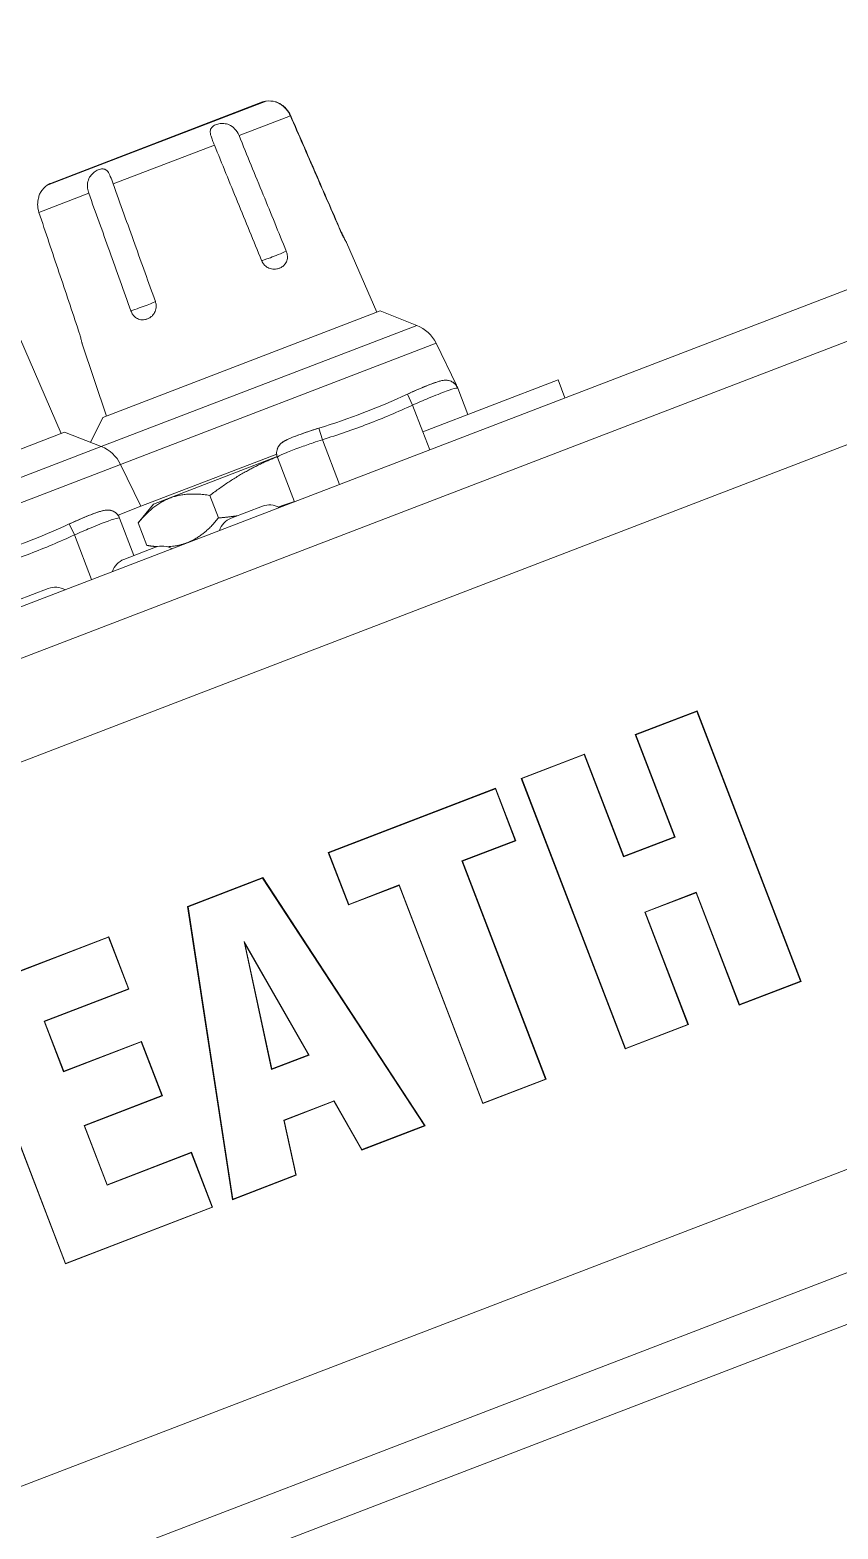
# Model space of a CAD drawing. Header units: millimetres. Extents: x 20 to 1660, y 4 to 1168.
# Drawn here: x 1223.8 to 1257.3, y 933 to 995.1 of the extents above; entities that cross this region are included whole.
import ezdxf

# ---------------------------------------------------------------- set-up
doc = ezdxf.new("R2010")
doc.units = ezdxf.units.MM
doc.header["$LTSCALE"] = 4
doc.layers.add('Visible Edges(A H Standard)', color=7, linetype='Continuous', lineweight=18)
doc.layers.add('Visible Tangent Edges(A H Standard)', color=7, linetype='Continuous', lineweight=18)

msp = doc.modelspace()

# ---------------------------------------------------------------- linework, layer by layer
at = {"layer": 'Visible Edges(A H Standard)'}
for p, q in [((867.052, 834.385), (1285.638, 995.077)), ((867.769, 832.518), (1286.355, 993.21)), ((1233.44, 992.098), (1224.661, 988.728)), ((1221.56, 986.52), (1225.103, 978.373)), ((1236.915, 986.284), (1238.173, 983.39)), ((1226.83, 979.036), (1238.313, 983.444)), ((1238.313, 983.444), (1239.829, 982.847)), ((1225.969, 982.082), (1226.97, 979.089)), ((1240.627, 982.109), (1241.474, 980.373)), ((1240.073, 978.442), (1245.674, 980.592)), ((1241.456, 980.366), (1241.474, 980.373)), ((1241.94, 979.159), (1241.523, 980.244)), ((1245.961, 979.846), (1245.674, 980.592)), ((1226.83, 979.036), (1226.316, 978.004)), ((1213.76, 974.018), (1225.243, 978.426)), ((1225.243, 978.426), (1226.759, 977.83)), ((1240.36, 977.695), (1240.073, 978.442)), ((1227.557, 977.091), (1228.404, 975.355)), ((1228.404, 975.355), (1234.023, 977.512)), ((1234.043, 977.413), (1228.921, 975.446)), ((1234.055, 977.377), (1234.758, 975.545)), ((1231.614, 974.874), (1231.256, 975.807)), ((1227.453, 974.99), (1228.404, 975.355)), ((1228.921, 975.446), (1228.292, 974.669)), ((1233.433, 975.361), (1232.132, 974.862)), ((1228.114, 973.319), (1227.52, 974.868)), ((1228.65, 973.736), (1228.292, 974.669)), ((1228.998, 973.659), (1227.697, 973.159)), ((1229.041, 973.674), (1228.65, 973.736)), ((1224.564, 971.956), (1223.263, 971.457)), ((1248.874, 965.905), (1251.439, 966.89)), ((1251.429, 966.867), (1248.897, 965.895)), ((1251.439, 966.89), (1251.429, 966.867)), ((1255.717, 955.697), (1251.429, 966.867)), ((1251.439, 966.89), (1255.74, 955.687)), ((1248.874, 965.905), (1248.897, 965.895)), ((1250.498, 961.674), (1248.874, 965.905)), ((1248.897, 965.895), (1250.521, 961.664)), ((1244.154, 964.093), (1246.771, 965.098)), ((1246.761, 965.075), (1244.176, 964.083)), ((1246.771, 965.098), (1246.761, 965.075)), ((1248.386, 960.844), (1246.761, 965.075)), ((1246.771, 965.098), (1248.396, 960.866)), ((1244.154, 964.093), (1244.176, 964.083)), ((1248.454, 952.89), (1244.154, 964.093)), ((1244.176, 964.083), (1248.465, 952.913)), ((1236.162, 961.025), (1243.089, 963.684)), ((1243.079, 963.662), (1236.184, 961.015)), ((1243.089, 963.684), (1243.079, 963.662)), ((1243.901, 961.522), (1243.079, 963.662)), ((1243.089, 963.684), (1243.923, 961.512)), ((1241.693, 960.675), (1243.901, 961.522)), ((1243.923, 961.512), (1241.716, 960.665)), ((1243.923, 961.512), (1243.901, 961.522)), ((1250.521, 961.664), (1248.386, 960.844)), ((1248.396, 960.866), (1250.498, 961.674)), ((1250.498, 961.674), (1250.521, 961.664)), ((1236.162, 961.025), (1236.184, 961.015)), ((1236.996, 958.852), (1236.162, 961.025)), ((1236.184, 961.015), (1237.006, 958.875)), ((1248.396, 960.866), (1248.386, 960.844)), ((1245.16, 951.644), (1241.693, 960.675)), ((1241.716, 960.665), (1241.693, 960.675)), ((1241.716, 960.665), (1245.183, 951.634)), ((1230.333, 958.788), (1233.448, 959.983)), ((1233.441, 959.962), (1230.353, 958.776)), ((1233.448, 959.983), (1233.441, 959.962)), ((1240.139, 949.717), (1233.441, 959.962)), ((1233.448, 959.983), (1240.166, 949.708)), ((1239.09, 959.656), (1236.996, 958.852)), ((1237.006, 958.875), (1239.1, 959.679)), ((1239.09, 959.656), (1239.1, 959.679)), ((1242.556, 950.626), (1239.09, 959.656)), ((1239.1, 959.679), (1242.566, 950.649)), ((1249.264, 958.556), (1251.399, 959.375)), ((1251.389, 959.353), (1249.287, 958.546)), ((1251.389, 959.353), (1251.399, 959.375)), ((1253.175, 954.702), (1251.389, 959.353)), ((1251.399, 959.375), (1253.185, 954.725)), ((1230.333, 958.788), (1230.353, 958.776)), ((1232.191, 946.647), (1230.333, 958.788)), ((1230.353, 958.776), (1232.205, 946.671)), ((1236.996, 958.852), (1237.006, 958.875)), ((1251.049, 953.905), (1249.264, 958.556)), ((1249.287, 958.546), (1249.264, 958.556)), ((1249.287, 958.546), (1251.072, 953.895)), ((1220.972, 955.194), (1227.07, 957.535)), ((1227.06, 957.512), (1220.994, 955.184)), ((1227.07, 957.535), (1227.06, 957.512)), ((1227.882, 955.372), (1227.06, 957.512)), ((1227.07, 957.535), (1227.904, 955.362)), ((1235.362, 952.63), (1232.67, 957.344)), ((1232.71, 957.237), (1232.67, 957.344)), ((1232.67, 957.344), (1233.814, 952.036)), ((1235.336, 952.64), (1232.71, 957.237)), ((1232.71, 957.237), (1233.827, 952.06)), ((1225.272, 943.991), (1220.972, 955.194)), ((1220.994, 955.184), (1225.282, 944.013)), ((1224.392, 954.033), (1227.882, 955.372)), ((1227.904, 955.362), (1224.414, 954.023)), ((1227.904, 955.362), (1227.882, 955.372)), ((1255.74, 955.687), (1253.175, 954.702)), ((1253.185, 954.725), (1255.717, 955.697)), ((1255.74, 955.687), (1255.717, 955.697)), ((1253.175, 954.702), (1253.185, 954.725)), ((1225.195, 951.941), (1224.392, 954.033)), ((1224.414, 954.023), (1224.392, 954.033)), ((1224.414, 954.023), (1225.205, 951.963)), ((1251.072, 953.895), (1248.454, 952.89)), ((1248.465, 952.913), (1251.049, 953.905)), ((1251.072, 953.895), (1251.049, 953.905)), ((1228.414, 953.177), (1225.195, 951.941)), ((1225.205, 951.963), (1228.424, 953.199)), ((1228.424, 953.199), (1228.414, 953.177)), ((1229.266, 950.958), (1228.414, 953.177)), ((1228.424, 953.199), (1229.288, 950.948)), ((1248.454, 952.89), (1248.465, 952.913)), ((1233.814, 952.036), (1235.362, 952.63)), ((1233.827, 952.06), (1235.336, 952.64)), ((1235.336, 952.64), (1235.362, 952.63)), ((1225.205, 951.963), (1225.195, 951.941)), ((1233.827, 952.06), (1233.814, 952.036)), ((1245.183, 951.634), (1242.556, 950.626)), ((1242.566, 950.649), (1245.16, 951.644)), ((1245.183, 951.634), (1245.16, 951.644)), ((1226.046, 949.722), (1229.266, 950.958)), ((1229.288, 950.948), (1226.069, 949.712)), ((1229.288, 950.948), (1229.266, 950.958)), ((1234.313, 949.943), (1236.4, 950.744)), ((1236.393, 950.722), (1234.334, 949.932)), ((1236.393, 950.722), (1236.4, 950.744)), ((1237.548, 948.703), (1236.393, 950.722)), ((1236.4, 950.744), (1237.556, 948.725)), ((1242.556, 950.626), (1242.566, 950.649)), ((1226.997, 947.247), (1226.046, 949.722)), ((1226.069, 949.712), (1226.046, 949.722)), ((1226.069, 949.712), (1227.007, 947.269)), ((1234.815, 947.673), (1234.313, 949.943)), ((1234.334, 949.932), (1234.313, 949.943)), ((1234.334, 949.932), (1234.835, 947.662)), ((1240.166, 949.708), (1237.548, 948.703)), ((1237.556, 948.725), (1240.139, 949.717)), ((1240.166, 949.708), (1240.139, 949.717)), ((1230.487, 948.587), (1226.997, 947.247)), ((1227.007, 947.269), (1230.497, 948.609)), ((1230.497, 948.609), (1230.487, 948.587)), ((1231.348, 946.342), (1230.487, 948.587)), ((1230.497, 948.609), (1231.371, 946.332)), ((1237.548, 948.703), (1237.556, 948.725)), ((1227.007, 947.269), (1226.997, 947.247)), ((1234.835, 947.662), (1232.191, 946.647)), ((1232.205, 946.671), (1234.815, 947.673)), ((1234.835, 947.662), (1234.815, 947.673)), ((1232.191, 946.647), (1232.205, 946.671)), ((1231.371, 946.332), (1225.272, 943.991)), ((1225.282, 944.013), (1231.348, 946.342)), ((1231.371, 946.332), (1231.348, 946.342)), ((1260.233, 944.621), (923.472, 815.34)), ((1225.272, 943.991), (1225.282, 944.013)), ((1260.95, 942.754), (924.188, 813.473))]:
    msp.add_line(p, q, dxfattribs=at)
for centre, radius, start, end in [((1233.619, 991.631), 0.5, 97.0624, 111.00149), ((1236.017, 972.279), 20, 96.96254, 97.0624), ((1233.713, 991.139), 1, 74.67031, 96.96254), ((1224.84, 988.261), 0.5, 111.00149, 124.94058), ((1225.099, 987.832), 1, 125.04044, 147.33267), ((1236.008, 972.276), 20, 124.94058, 125.04044), ((1239.279, 981.451), 1.5, 26.00149, 68.50149), ((1226.859, 1007.283), 30.043, 287.24702, 294.75596), ((1226.209, 976.434), 1.5, 26.00149, 68.50149), ((1233.721, 974.611), 0.803, 59.49358, 111.00149), ((1212.855, 1001.907), 30.043, 287.24702, 294.75596), ((1232.42, 974.112), 0.803, 111.00149, 162.5094), ((1229.286, 972.909), 0.803, 59.49358, 111.00149), ((1227.985, 972.409), 0.803, 111.00149, 162.5094), ((1224.852, 971.206), 0.803, 59.49358, 111.00149)]:
    msp.add_arc(centre, radius, start, end, dxfattribs=at)
for points, knots in [([(1234.592, 991.523), (1234.547, 991.626), (1234.487, 991.718), (1234.367, 991.858), (1234.308, 991.912), (1234.192, 991.998), (1234.138, 992.03), (1234.055, 992.072), (1234.025, 992.084), (1233.986, 992.099), (1233.976, 992.103), (1233.974, 992.104), (1233.983, 992.102), (1234.017, 992.09), (1234.044, 992.08), (1234.121, 992.045), (1234.172, 992.018), (1234.29, 991.938), (1234.357, 991.882), (1234.491, 991.732), (1234.555, 991.636), (1234.603, 991.527)], [-0.277297, -0.277297, -0.277297, -0.277297, -0.2408031, -0.2408031, -0.2110318, -0.2110318, -0.1825766, -0.1825766, -0.1593494, -0.1593494, -0.1383563, -0.1383563, -0.1174789, -0.1174789, -0.094839, -0.094839, -0.0675962, -0.0675962, -0.0356357, -0.0356357, 0, 0, 0, 0]), ([(1231.442, 990.314), (1231.416, 990.378), (1231.39, 990.443), (1231.342, 990.567), (1231.321, 990.628), (1231.281, 990.764), (1231.269, 990.833), (1231.277, 990.946), (1231.293, 990.991), (1231.354, 991.071), (1231.396, 991.104), (1231.501, 991.157), (1231.562, 991.178), (1231.694, 991.204), (1231.764, 991.209), (1231.911, 991.199), (1231.986, 991.181), (1232.139, 991.114), (1232.215, 991.06), (1232.356, 990.912), (1232.418, 990.815), (1232.463, 990.705)], [-0.2748649, -0.2748649, -0.2748649, -0.2748649, -0.2520329, -0.2520329, -0.2293057, -0.2293057, -0.1983464, -0.1983464, -0.1716119, -0.1716119, -0.1456849, -0.1456849, -0.1203829, -0.1203829, -0.0954605, -0.0954605, -0.0679128, -0.0679128, -0.0356556, -0.0356556, -0.0000154, -0.0000154, -0.0000154, -0.0000154]), ([(1236.657, 986.777), (1236.312, 987.57), (1235.967, 988.363), (1235.279, 989.944), (1234.935, 990.734), (1234.592, 991.523)], [0.001464, 0.001464, 0.001464, 0.001464, 0.2608124, 0.2608124, 0.5189912, 0.5189912, 0.5189912, 0.5189912]), ([(1234.603, 991.527), (1234.95, 990.73), (1235.297, 989.932), (1235.985, 988.351), (1236.326, 987.566), (1236.667, 986.781)], [0, 0, 0, 0, 0.2608119, 0.2608119, 0.5174788, 0.5174788, 0.5174788, 0.5174788]), ([(1232.463, 990.705), (1232.797, 989.888), (1233.132, 989.071), (1233.785, 987.476), (1234.104, 986.698), (1234.422, 985.92)], [0, 0, 0, 0, 0.2650872, 0.2650872, 0.5174787, 0.5174787, 0.5174787, 0.5174787]), ([(1233.401, 985.527), (1233.068, 986.34), (1232.736, 987.153), (1232.083, 988.748), (1231.763, 989.531), (1231.442, 990.314)], [0.001464, 0.001464, 0.001464, 0.001464, 0.2650877, 0.2650877, 0.5189911, 0.5189911, 0.5189911, 0.5189911]), ([(1226.241, 988.317), (1226.217, 988.384), (1226.2, 988.453), (1226.183, 988.593), (1226.183, 988.662), (1226.205, 988.822), (1226.234, 988.905), (1226.316, 989.045), (1226.364, 989.102), (1226.475, 989.2), (1226.535, 989.238), (1226.652, 989.296), (1226.709, 989.314), (1226.814, 989.329), (1226.861, 989.325), (1226.951, 989.291), (1226.99, 989.259), (1227.065, 989.162), (1227.099, 989.094), (1227.172, 988.922), (1227.211, 988.816), (1227.251, 988.705)], [-0.2745814, -0.2745814, -0.2745814, -0.2745814, -0.2512857, -0.2512857, -0.2281491, -0.2281491, -0.1975121, -0.1975121, -0.170653, -0.170653, -0.1447631, -0.1447631, -0.1195712, -0.1195712, -0.0947901, -0.0947901, -0.0671927, -0.0671927, -0.0356579, -0.0356579, -0.0000154, -0.0000154, -0.0000154, -0.0000154]), ([(1227.251, 988.705), (1227.549, 987.874), (1227.848, 987.043), (1228.43, 985.42), (1228.714, 984.629), (1228.998, 983.837)], [0, 0, 0, 0, 0.2650305, 0.2650305, 0.5174787, 0.5174787, 0.5174787, 0.5174787]), ([(1224.258, 988.372), (1224.257, 988.371), (1224.257, 988.371), (1224.254, 988.367), (1224.25, 988.359), (1224.234, 988.329), (1224.221, 988.305), (1224.189, 988.23), (1224.17, 988.176), (1224.136, 988.038), (1224.124, 987.952), (1224.125, 987.752), (1224.141, 987.638), (1224.179, 987.525)], [-0.1309225, -0.1309225, -0.1309225, -0.1309225, -0.1295459, -0.1295459, -0.1148331, -0.1148331, -0.0943326, -0.0943326, -0.0672676, -0.0672676, -0.0356234, -0.0356234, -0.0000154, -0.0000154, -0.0000154, -0.0000154]), ([(1227.987, 983.449), (1227.691, 984.275), (1227.395, 985.102), (1226.813, 986.724), (1226.527, 987.521), (1226.241, 988.317)], [0.001464, 0.001464, 0.001464, 0.001464, 0.265031, 0.265031, 0.5189911, 0.5189911, 0.5189911, 0.5189911]), ([(1224.179, 987.525), (1224.455, 986.699), (1224.732, 985.872), (1225.279, 984.236), (1225.549, 983.427), (1225.82, 982.617)], [0, 0, 0, 0, 0.2614108, 0.2614108, 0.5174788, 0.5174788, 0.5174788, 0.5174788]), ([(1236.667, 986.781), (1236.689, 986.733), (1236.71, 986.685), (1236.761, 986.578), (1236.788, 986.522), (1236.839, 986.423), (1236.861, 986.383), (1236.889, 986.332), (1236.898, 986.316), (1236.909, 986.296), (1236.912, 986.29), (1236.916, 986.283), (1236.916, 986.282), (1236.913, 986.285), (1236.91, 986.29), (1236.899, 986.305), (1236.892, 986.317), (1236.867, 986.359), (1236.845, 986.396), (1236.795, 986.489), (1236.768, 986.541), (1236.722, 986.634), (1236.705, 986.671), (1236.677, 986.732), (1236.667, 986.754), (1236.657, 986.777)], [0.0050526, 0.0050526, 0.0050526, 0.0050526, 0.0209335, 0.0209335, 0.0421493, 0.0421493, 0.0639025, 0.0639025, 0.0788198, 0.0788198, 0.0911081, 0.0911081, 0.1036264, 0.1036264, 0.1158981, 0.1158981, 0.1294983, 0.1294983, 0.152114, 0.152114, 0.172933, 0.172933, 0.185567, 0.185567, 0.1930408, 0.1930408, 0.1930408, 0.1930408]), ([(1234.422, 985.92), (1234.442, 985.871), (1234.456, 985.82), (1234.473, 985.7), (1234.471, 985.632), (1234.442, 985.501), (1234.415, 985.441), (1234.347, 985.35), (1234.311, 985.316), (1234.25, 985.272), (1234.227, 985.259), (1234.186, 985.237), (1234.167, 985.229), (1234.131, 985.214), (1234.112, 985.207), (1234.072, 985.195), (1234.049, 985.189), (1233.99, 985.177), (1233.953, 985.174), (1233.836, 985.174), (1233.765, 985.19), (1233.643, 985.242), (1233.587, 985.279), (1233.502, 985.36), (1233.471, 985.399), (1233.428, 985.468), (1233.413, 985.497), (1233.401, 985.527)], [0.0050526, 0.0050526, 0.0050526, 0.0050526, 0.0209342, 0.0209342, 0.0422625, 0.0422625, 0.0644389, 0.0644389, 0.0815175, 0.0815175, 0.0906588, 0.0906588, 0.0976208, 0.0976208, 0.1042776, 0.1042776, 0.1121191, 0.1121191, 0.124451, 0.124451, 0.1504494, 0.1504494, 0.1759928, 0.1759928, 0.194533, 0.194533, 0.2065532, 0.2065532, 0.2065532, 0.2065532]), ([(1228.998, 983.837), (1229.016, 983.788), (1229.027, 983.736), (1229.037, 983.613), (1229.029, 983.542), (1228.989, 983.408), (1228.956, 983.346), (1228.88, 983.251), (1228.842, 983.216), (1228.778, 983.172), (1228.755, 983.158), (1228.713, 983.136), (1228.695, 983.127), (1228.658, 983.113), (1228.64, 983.106), (1228.6, 983.094), (1228.578, 983.089), (1228.522, 983.078), (1228.487, 983.075), (1228.378, 983.078), (1228.313, 983.097), (1228.203, 983.154), (1228.153, 983.193), (1228.077, 983.277), (1228.05, 983.317), (1228.011, 983.389), (1227.998, 983.418), (1227.987, 983.449)], [0.0050526, 0.0050526, 0.0050526, 0.0050526, 0.0209342, 0.0209342, 0.0422625, 0.0422625, 0.0644389, 0.0644389, 0.0815175, 0.0815175, 0.0906589, 0.0906589, 0.0976208, 0.0976208, 0.1042775, 0.1042775, 0.112119, 0.112119, 0.1244509, 0.1244509, 0.1504493, 0.1504493, 0.1759928, 0.1759928, 0.1945331, 0.1945331, 0.2065534, 0.2065534, 0.2065534, 0.2065534]), ([(1225.82, 982.617), (1225.837, 982.567), (1225.853, 982.517), (1225.887, 982.404), (1225.904, 982.343), (1225.932, 982.236), (1225.943, 982.191), (1225.957, 982.134), (1225.961, 982.117), (1225.966, 982.095), (1225.967, 982.088), (1225.969, 982.084), (1225.969, 982.083), (1225.969, 982.082)], [0.00505265, 0.00505265, 0.00505265, 0.00505265, 0.02093361, 0.02093361, 0.04216116, 0.04216116, 0.06398272, 0.06398272, 0.07894932, 0.07894932, 0.09094224, 0.09094224, 0.0938988, 0.0938988, 0.0938988, 0.0938988]), ([(1239.44, 980), (1239.585, 980.067), (1239.733, 980.134), (1240.016, 980.256), (1240.151, 980.313), (1240.4, 980.412), (1240.512, 980.453), (1240.711, 980.521), (1240.793, 980.546), (1240.934, 980.571), (1240.98, 980.581), (1241.113, 980.571), (1241.167, 980.566), (1241.293, 980.512), (1241.351, 980.479), (1241.446, 980.384), (1241.483, 980.333), (1241.515, 980.266), (1241.519, 980.255), (1241.523, 980.244)], [-0.2346897, -0.2346897, -0.2346897, -0.2346897, -0.1877518, -0.1877518, -0.1408138, -0.1408138, -0.0938759, -0.0938759, -0.0469379, -0.0469379, -0.023469, -0.023469, -0.0124196, -0.0124196, -0.0056862, -0.0056862, -0.0008899, -0.0008899, 0, 0, 0, 0]), ([(1241.523, 980.244), (1241.503, 980.297), (1241.473, 980.347), (1241.403, 980.431), (1241.363, 980.465), (1241.28, 980.519), (1241.238, 980.537), (1241.156, 980.564), (1241.119, 980.57), (1241.046, 980.578), (1241.015, 980.577), (1240.935, 980.572), (1240.898, 980.566), (1240.77, 980.539), (1240.685, 980.512), (1240.481, 980.442), (1240.364, 980.398), (1240.112, 980.297), (1239.975, 980.239), (1239.705, 980.121), (1239.571, 980.061), (1239.44, 980)], [-0.2348407, -0.2348407, -0.2348407, -0.2348407, -0.2304984, -0.2304984, -0.2259429, -0.2259429, -0.2203269, -0.2203269, -0.2129326, -0.2129326, -0.2027456, -0.2027456, -0.1834744, -0.1834744, -0.1365062, -0.1365062, -0.0895381, -0.0895381, -0.04257, -0.04257, 0, 0, 0, 0]), ([(1235.766, 978.59), (1235.613, 978.543), (1235.459, 978.493), (1235.167, 978.395), (1235.029, 978.346), (1234.777, 978.253), (1234.667, 978.209), (1234.473, 978.126), (1234.395, 978.09), (1234.274, 978.015), (1234.233, 977.991), (1234.141, 977.895), (1234.104, 977.855), (1234.047, 977.73), (1234.026, 977.667), (1234.018, 977.533), (1234.025, 977.47), (1234.047, 977.399), (1234.051, 977.388), (1234.055, 977.377)], [-0.2346967, -0.2346967, -0.2346967, -0.2346967, -0.1877574, -0.1877574, -0.140818, -0.140818, -0.0938787, -0.0938787, -0.0469393, -0.0469393, -0.0234697, -0.0234697, -0.0124202, -0.0124202, -0.0056869, -0.0056869, -0.0008905, -0.0008905, 0, 0, 0, 0]), ([(1234.05, 977.73), (1234.062, 977.765), (1234.076, 977.794), (1234.114, 977.86), (1234.137, 977.889), (1234.186, 977.944), (1234.21, 977.965), (1234.272, 978.014), (1234.305, 978.034), (1234.417, 978.1), (1234.499, 978.138), (1234.697, 978.222), (1234.813, 978.267), (1235.068, 978.36), (1235.209, 978.409), (1235.488, 978.502), (1235.628, 978.547), (1235.766, 978.59)], [-0.2244715, -0.2244715, -0.2244715, -0.2244715, -0.2203235, -0.2203235, -0.2129295, -0.2129295, -0.2027432, -0.2027432, -0.1834733, -0.1834733, -0.1365059, -0.1365059, -0.0895385, -0.0895385, -0.0425711, -0.0425711, 0, 0, 0, 0]), ([(1225.436, 974.624), (1225.581, 974.692), (1225.73, 974.758), (1226.012, 974.88), (1226.147, 974.937), (1226.396, 975.036), (1226.508, 975.077), (1226.708, 975.145), (1226.79, 975.17), (1226.93, 975.196), (1226.977, 975.206), (1227.109, 975.196), (1227.163, 975.19), (1227.289, 975.136), (1227.347, 975.103), (1227.442, 975.008), (1227.48, 974.957), (1227.511, 974.89), (1227.516, 974.879), (1227.52, 974.868)], [-0.2346897, -0.2346897, -0.2346897, -0.2346897, -0.1877518, -0.1877518, -0.1408138, -0.1408138, -0.0938759, -0.0938759, -0.0469379, -0.0469379, -0.023469, -0.023469, -0.0124196, -0.0124196, -0.0056862, -0.0056862, -0.0008899, -0.0008899, 0, 0, 0, 0]), ([(1227.52, 974.868), (1227.5, 974.921), (1227.47, 974.971), (1227.399, 975.055), (1227.36, 975.089), (1227.276, 975.143), (1227.235, 975.161), (1227.153, 975.188), (1227.116, 975.194), (1227.043, 975.202), (1227.011, 975.201), (1226.932, 975.196), (1226.894, 975.19), (1226.766, 975.163), (1226.681, 975.136), (1226.477, 975.066), (1226.361, 975.022), (1226.109, 974.921), (1225.972, 974.863), (1225.702, 974.745), (1225.568, 974.685), (1225.436, 974.624)], [-0.2348407, -0.2348407, -0.2348407, -0.2348407, -0.2304984, -0.2304984, -0.2259429, -0.2259429, -0.2203269, -0.2203269, -0.2129326, -0.2129326, -0.2027456, -0.2027456, -0.1834744, -0.1834744, -0.1365062, -0.1365062, -0.0895381, -0.0895381, -0.04257, -0.04257, 0, 0, 0, 0])]:
    msp.add_open_spline(points, degree=3, knots=knots, dxfattribs=at)
for points, weights in [([(1234.045, 977.404), (1232.669, 976.876), (1231.256, 975.807)], [1.07735026336, 1.07737150307, 1]), ([(1231.256, 975.807), (1229.445, 976.094), (1228.292, 974.669)], [1, 1.15470053838, 1]), ([(1234.089, 975.325), (1234.428, 975.427), (1234.755, 975.553)], [1.07297625246, 1.07735026919, 1.07735026919]), ([(1229.505, 973.682), (1230.699, 973.743), (1231.614, 974.874)], [1.05499268414, 1.11893590639, 1]), ([(1231.614, 974.874), (1232.015, 974.908), (1232.387, 974.96)], [1, 1.01657249379, 1.02959428823]), ([(1228.65, 973.736), (1228.877, 973.7), (1229.083, 973.686)], [1, 1.01706490479, 1.0303649749])]:
    msp.add_rational_spline(points, weights, degree=2, dxfattribs=at)
at = {"layer": 'Visible Tangent Edges(A H Standard)'}
for p, q in [((1224.525, 988.651), (1233.592, 992.131)), ((1233.558, 992.127), (1224.554, 988.671)), ((1234.592, 991.523), (1232.463, 990.705)), ((1231.442, 990.314), (1227.251, 988.705)), ((1287.788, 989.476), (869.203, 828.783)), ((1226.241, 988.317), (1224.179, 987.525)), ((1236.657, 986.777), (1236.667, 986.781)), ((1226.759, 977.83), (1239.829, 982.847)), ((1240.627, 982.109), (1227.557, 977.091)), ((1239.649, 979.546), (1239.44, 980)), ((1239.649, 979.546), (1240.073, 978.442)), ((1235.915, 978.113), (1235.766, 978.59)), ((1213.034, 972.561), (1226.759, 977.83)), ((1236.625, 976.262), (1235.915, 978.113)), ((1227.557, 977.091), (1212.934, 971.478)), ((1225.645, 974.17), (1225.436, 974.624)), ((1225.645, 974.17), (1226.356, 972.319)), ((922.038, 819.074), (1258.8, 948.355))]:
    msp.add_line(p, q, dxfattribs=at)
for centre, major_axis, start_param, end_param in [((1234.093, 985.812), (-0.694, -0.284), 0.061873, 2.049422), ((1228.293, 983.585), (0.706, 0.253), 4.251488, 6.239037)]:
    msp.add_ellipse(centre, major_axis=major_axis, ratio=0.037775, start_param=start_param, end_param=end_param, dxfattribs=at)
for points, knots in [([(1239.649, 979.546), (1239.871, 979.644), (1240.096, 979.741), (1240.587, 979.946), (1240.844, 980.048), (1241.227, 980.188), (1241.364, 980.231), (1241.492, 980.256), (1241.519, 980.255), (1241.523, 980.244)], [0, 0, 0, 0, 0.0547442, 0.0547442, 0.1278174, 0.1278174, 0.1936779, 0.1936779, 0.2348407, 0.2348407, 0.2348407, 0.2348407]), ([(1235.915, 978.113), (1236.551, 978.31), (1237.182, 978.529), (1238.428, 979.007), (1239.044, 979.267), (1239.649, 979.546)], [0, 0, 0, 0, 0.2, 0.2, 0.4, 0.4, 0.4, 0.4]), ([(1234.055, 977.377), (1234.052, 977.385), (1234.061, 977.397), (1234.132, 977.448), (1234.248, 977.504), (1234.57, 977.638), (1234.762, 977.712), (1235.156, 977.855), (1235.344, 977.921), (1235.664, 978.03), (1235.79, 978.072), (1235.915, 978.113)], [0, 0, 0, 0, 0.029538, 0.029538, 0.0977441, 0.0977441, 0.1578381, 0.1578381, 0.2051357, 0.2051357, 0.2346967, 0.2346967, 0.2346967, 0.2346967]), ([(1225.645, 974.17), (1225.868, 974.269), (1226.092, 974.365), (1226.584, 974.57), (1226.84, 974.672), (1227.224, 974.812), (1227.36, 974.855), (1227.488, 974.88), (1227.515, 974.879), (1227.52, 974.868)], [0, 0, 0, 0, 0.0547442, 0.0547442, 0.1278174, 0.1278174, 0.1936779, 0.1936779, 0.2348407, 0.2348407, 0.2348407, 0.2348407]), ([(1221.911, 972.737), (1222.548, 972.934), (1223.179, 973.153), (1224.425, 973.632), (1225.04, 973.891), (1225.645, 974.17)], [0, 0, 0, 0, 0.2, 0.2, 0.4, 0.4, 0.4, 0.4])]:
    msp.add_open_spline(points, degree=3, knots=knots, dxfattribs=at)

doc.saveas('drawing.dxf')
